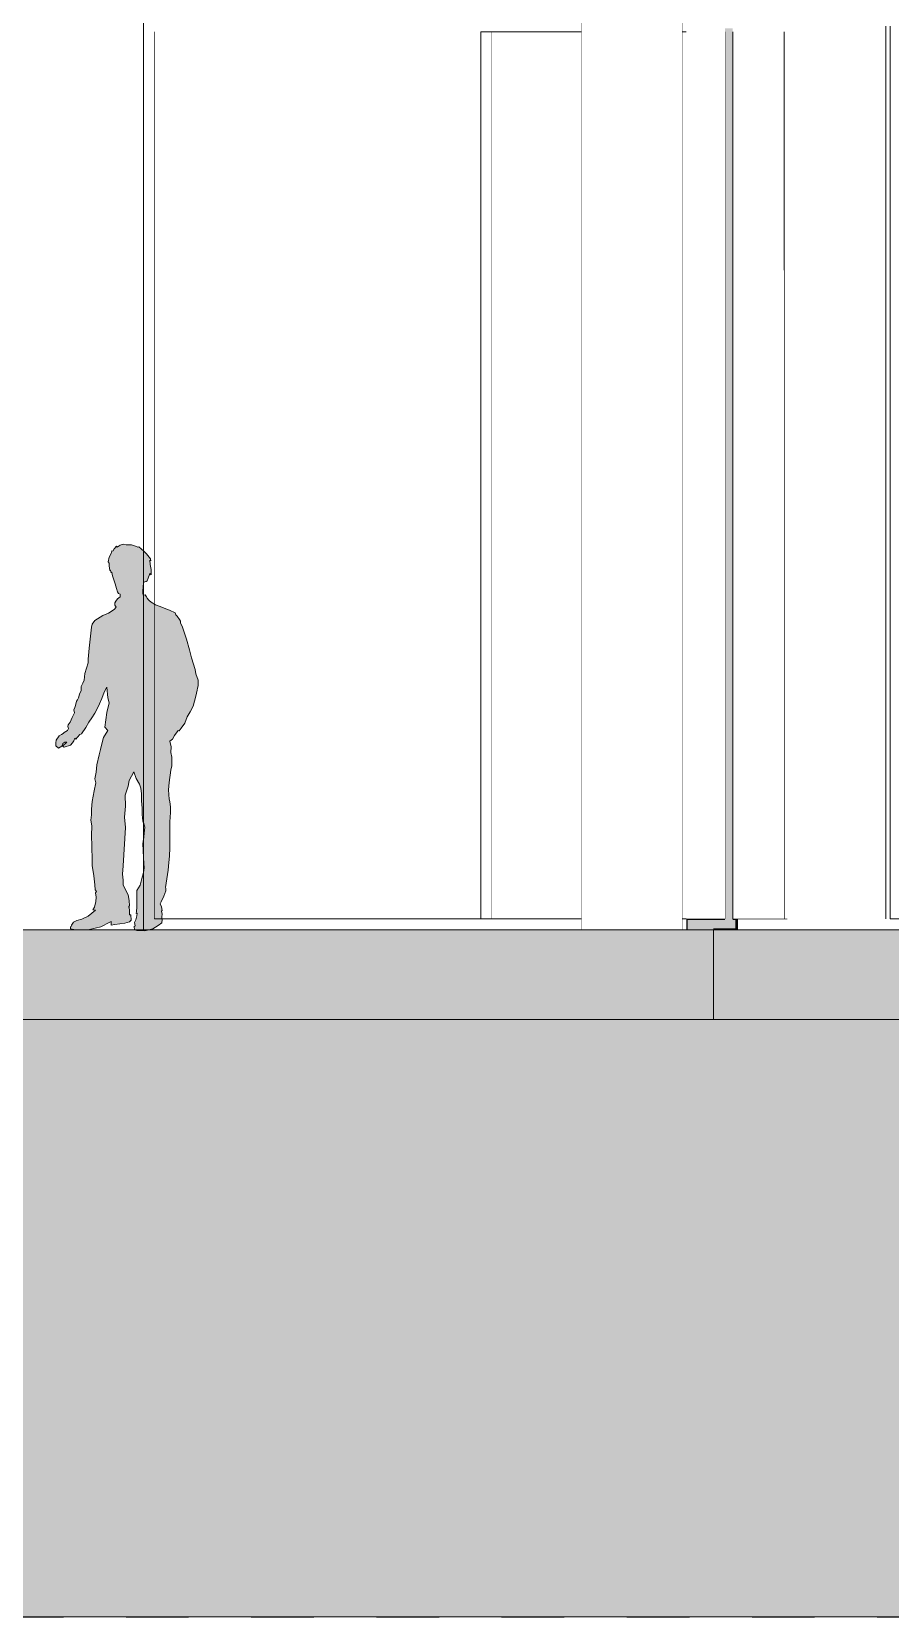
# Model space of a CAD drawing. Header units: millimetres. Extents: x -46169 to 125331, y -86251 to 18123.
# Drawn here: x 111909 to 115779, y -86020 to -78870 of the extents above; entities that cross this region are included whole.
import ezdxf

# ---------------------------------------------------------------- set-up
doc = ezdxf.new("R2010")
doc.units = ezdxf.units.MM
doc.header["$MEASUREMENT"] = 0
doc.linetypes.add('Dashed', pattern=[2822.222233, 1411.111116, -1411.111116])
doc.linetypes.add('Wipeout_Contour', pattern=[1000, 0, -1000])
for name, color, linetype, lineweight, true_color in [('0_Pen_No__105', 7, 'Continuous', 15, 0xa6a6a6), ('New_A-20-M_Floor_Slab_Pen_No__107', 7, 'Continuous', 15, 0xa6a6a6), ('New_A-20-M_Floor_Slab_Pen_No__109', 7, 'Continuous', 15, 0xa6a6a6), ('New_A-20-M_Floor_Slab_Pen_No__147', 7, 'Continuous', 0, 0x606060), ('New_A-20-M_Floor_Slab_Pen_No__162', 7, 'Continuous', 0, 0xe47200), ('New_A-25-M_Curtain_Wall_Pen_No__144', 7, 'Continuous', 0, 0xc8c8c8), ('New_A-25-M_Curtain_Wall_Pen_No__165', 7, 'Continuous', 0, 0x006060), ('New_A-25-M_Curtain_Wall_Pen_No__27', 7, 'Continuous', 50, 0x2a2a2a)]:
    doc.layers.add(name, color=color, linetype=linetype, lineweight=lineweight, true_color=true_color)
for name, color, linetype in [('A-35-M_FFE_Fixed', 7, 'Continuous'), ('New_A-15-M_Column', 7, 'Continuous'), ('New_A-20-M_Floor_Slab', 7, 'Continuous'), ('New_A-25-M_Curtain_Wall', 7, 'Continuous'), ('New_A-25-M_Wall_Int', 7, 'Continuous')]:
    doc.layers.add(name, color=color, linetype=linetype)
for name, color, linetype, lineweight in [('A-35-M_FFE_Fixed_Pen_No__1', 7, 'Continuous', 13), ('A-95-P_Drawing_Pen_No__1', 7, 'Continuous', 13), ('A-95-P_Drawing_Pen_No__101', 252, 'Continuous', 15), ('New_A-15-M_Column_Pen_No__88', 8, 'Continuous', 20), ('New_A-20-M_Floor_Slab_Pen_No__1', 7, 'Continuous', 13), ('New_A-20-M_Floor_Slab_Pen_No__89', 8, 'Continuous', 20), ('New_A-25-M_Curtain_Wall_Pen_No__1', 7, 'Continuous', 13), ('New_A-25-M_Curtain_Wall_Pen_No__4', 7, 'Continuous', 20), ('New_A-25-M_Curtain_Wall_Pen_No__87', 8, 'Continuous', 20), ('New_A-25-M_Wall_Int_Pen_No__87', 8, 'Continuous', 20)]:
    doc.layers.add(name, color=color, linetype=linetype, lineweight=lineweight)

# ---------------------------------------------------------------- blocks, each defined once
blk = doc.blocks.new('Section Elem_35_1', base_point=(98841.5, -82919.8))
at = {"layer": 'New_A-25-M_Wall_Int_Pen_No__87', "linetype": 'Continuous'}
blk.add_line((112412.3, -75894.8), (112412.3, -82919.8), dxfattribs=at)
blk = doc.blocks.new('Section Elem_43_1', base_point=(98841.5, -82919.8))
at = {"color": 254, "linetype": 'Wipeout_Contour', "lineweight": 0, "ltscale": 555306.844037}
blk.add_wipeout([(112462.8, -82869.8), (112462.8, -79944.8), (112412.8, -79944.8), (112412.8, -82919.8)], dxfattribs=at).dxf.layer = 'New_A-25-M_Curtain_Wall'
at = {"layer": 'New_A-25-M_Curtain_Wall_Pen_No__87', "linetype": 'Continuous'}
for p, q in [((112412.8, -82919.8), (112412.8, -79944.8)), ((112462.8, -82869.8), (112462.8, -79944.8))]:
    blk.add_line(p, q, dxfattribs=at)
blk = doc.blocks.new('Section Elem_44_1', base_point=(98841.5, -82919.8))
at = {"color": 254, "linetype": 'Wipeout_Contour', "lineweight": 0, "ltscale": 550577.596056}
blk.add_wipeout([(112462.8, -79944.8), (112462.8, -78844.8), (112412.8, -78844.8), (112412.8, -79944.8)], dxfattribs=at).dxf.layer = 'New_A-25-M_Curtain_Wall'
at = {"layer": 'New_A-25-M_Curtain_Wall_Pen_No__87', "linetype": 'Continuous'}
for p, q in [((112412.8, -79944.8), (112412.8, -78844.8)), ((112462.8, -79944.8), (112462.8, -78869.8))]:
    blk.add_line(p, q, dxfattribs=at)
blk = doc.blocks.new('Section Elem_49_1', base_point=(98841.5, -82919.8))
at = {"color": 254, "linetype": 'Wipeout_Contour', "lineweight": 0, "ltscale": 695692.538084}
blk.add_wipeout([(112462.8, -78869.8), (112462.8, -82869.8), (113932.8, -82869.8), (113932.8, -79944.8), (113932.8, -78869.8)], dxfattribs=at).dxf.layer = 'New_A-25-M_Curtain_Wall'
blk = doc.blocks.new('Section Elem_51_1', base_point=(98841.5, -82919.8))
at = {"color": 254, "linetype": 'Wipeout_Contour', "lineweight": 0, "ltscale": 561219.751171}
blk.add_wipeout([(113957.8, -82869.8), (112462.8, -82869.8), (112412.8, -82919.8), (113957.8, -82919.8)], dxfattribs=at).dxf.layer = 'New_A-25-M_Curtain_Wall'
at = {"layer": 'New_A-25-M_Curtain_Wall_Pen_No__87', "linetype": 'Continuous'}
blk.add_line((113932.8, -82869.8), (112462.8, -82869.8), dxfattribs=at)
blk = doc.blocks.new('Section Elem_57_1', base_point=(98841.5, -82919.8))
at = {"color": 254, "linetype": 'Wipeout_Contour', "lineweight": 0, "ltscale": 569103.014409}
blk.add_wipeout([(115324.6, -82919.8), (115939.9, -82919.8), (115939.9, -82869.8), (115324.6, -82869.8)], dxfattribs=at).dxf.layer = 'New_A-25-M_Curtain_Wall'
at = {"layer": 'New_A-25-M_Curtain_Wall_Pen_No__4', "linetype": 'Continuous'}
for p, q in [((115939.9, -82919.8), (115324.6, -82919.8)), ((115929.9, -82869.8), (115779.4, -82869.8))]:
    blk.add_line(p, q, dxfattribs=at)
blk = doc.blocks.new('Section Elem_59_1', base_point=(98841.5, -82919.8))
at = {"layer": 'New_A-25-M_Curtain_Wall_Pen_No__27', "linetype": 'Continuous'}
for p, q in [((114859.7, -82869.8), (114859.7, -82919.8)), ((115034.2, -82869.8), (114859.7, -82869.8))]:
    blk.add_line(p, q, dxfattribs=at)
at = {"color": 254, "linetype": 'Wipeout_Contour', "lineweight": 0, "ltscale": 567714.622576}
blk.add_wipeout([(115085.4, -82869.8), (115085.4, -82919.8), (115324.6, -82919.8), (115324.6, -82869.8)], dxfattribs=at).dxf.layer = 'New_A-25-M_Curtain_Wall'
at = {"layer": 'New_A-25-M_Curtain_Wall_Pen_No__144', "linetype": 'Continuous'}
blk.add_hatch(color=256, dxfattribs=at).paths.add_polyline_path([(115034.2, -82884.8), (115034.2, -82869.8), (114859.7, -82869.8), (114859.7, -82919.8), (115085.4, -82919.8), (115085.4, -82869.8), (115069.1, -82869.8), (115069.1, -82884.8)])
at = {"layer": 'New_A-25-M_Curtain_Wall_Pen_No__27', "linetype": 'Continuous'}
for p, q in [((115085.4, -82919.8), (114981.9, -82919.8)), ((115085.4, -82869.8), (115069.1, -82869.8)), ((115085.4, -82869.8), (115085.4, -82919.8))]:
    blk.add_line(p, q, dxfattribs=at)
at = {"layer": 'New_A-25-M_Curtain_Wall_Pen_No__4', "linetype": 'Continuous'}
for p, q in [((115314.7, -82869.8), (115085.4, -82869.8)), ((115324.6, -82919.8), (115085.4, -82919.8))]:
    blk.add_line(p, q, dxfattribs=at)
blk = doc.blocks.new('Section Elem_71_1', base_point=(98841.5, -82919.8))
at = {"color": 254, "linetype": 'Wipeout_Contour', "lineweight": 0, "ltscale": 565343.165111}
blk.add_wipeout([(115759.4, -79944.8), (115300.9, -79944.8), (115300.9, -82869.8), (115759.4, -82869.8)], dxfattribs=at).dxf.layer = 'New_A-25-M_Curtain_Wall'
at = {"layer": 'New_A-25-M_Curtain_Wall_Pen_No__4', "linetype": 'Continuous'}
blk.add_line((115300.9, -79944.8), (115300.9, -82869.8), dxfattribs=at)
at = {"color": 254, "linetype": 'Wipeout_Contour', "lineweight": 0, "ltscale": 566125.428731}
blk.add_wipeout([(115759.4, -79944.8), (115759.4, -82869.8), (115779.4, -82869.8), (115779.4, -79944.8)], dxfattribs=at).dxf.layer = 'New_A-25-M_Curtain_Wall'
at = {"layer": 'New_A-25-M_Curtain_Wall_Pen_No__4', "linetype": 'Continuous'}
for p, q in [((115759.4, -82869.8), (115759.4, -79944.8)), ((115779.4, -82869.8), (115779.4, -79944.8))]:
    blk.add_line(p, q, dxfattribs=at)
blk = doc.blocks.new('Section Elem_87_1', base_point=(98841.5, -82919.8))
at = {"color": 254, "linetype": 'Wipeout_Contour', "lineweight": 0, "ltscale": 562994.600812}
blk.add_wipeout([(115069.1, -78869.8), (115069.1, -82869.8), (115300.9, -82869.8), (115300.9, -78869.8)], dxfattribs=at).dxf.layer = 'New_A-25-M_Curtain_Wall'
at = {"layer": 'New_A-25-M_Curtain_Wall_Pen_No__165', "linetype": 'Continuous'}
blk.add_hatch(color=256, dxfattribs=at).paths.add_polyline_path([(115034.2, -82884.8), (115069.1, -82884.8), (115069.1, -78854.8), (115034.2, -78854.8)])
at = {"layer": 'New_A-25-M_Curtain_Wall_Pen_No__1', "linetype": 'Continuous'}
for p, q in [((115034.2, -78869.8), (115034.2, -82869.8)), ((115069.1, -78869.8), (115069.1, -82869.8))]:
    blk.add_line(p, q, dxfattribs=at)
blk = doc.blocks.new('Section Elem_112_1', base_point=(98841.5, -82919.8))
at = {"color": 254, "linetype": 'Wipeout_Contour', "lineweight": 0, "ltscale": 840140.86529}
blk.add_wipeout([(115300.9, -78869.8), (115300.9, -79944.8), (115759.4, -79944.8), (115759.4, -78844.8), (115314.6, -78844.8), (115314.6, -78869.8)], dxfattribs=at).dxf.layer = 'New_A-25-M_Curtain_Wall'
at = {"layer": 'New_A-25-M_Curtain_Wall_Pen_No__4', "linetype": 'Continuous'}
blk.add_line((115300.9, -78869.8), (115300.9, -79944.8), dxfattribs=at)
at = {"color": 254, "linetype": 'Wipeout_Contour', "lineweight": 0, "ltscale": 561516.304704}
blk.add_wipeout([(115779.4, -78844.8), (115759.4, -78844.8), (115759.4, -79944.8), (115779.4, -79944.8)], dxfattribs=at).dxf.layer = 'New_A-25-M_Curtain_Wall'
at = {"layer": 'New_A-25-M_Curtain_Wall_Pen_No__4', "linetype": 'Continuous'}
for p, q in [((115759.4, -79944.8), (115759.4, -78844.8)), ((115779.4, -79944.8), (115779.4, -78844.8))]:
    blk.add_line(p, q, dxfattribs=at)
blk = doc.blocks.new('Section Elem_113_1', base_point=(98841.5, -82919.8))
at = {"color": 254, "linetype": 'Wipeout_Contour', "lineweight": 0, "ltscale": 558605.519695}
blk.add_wipeout([(114842.3, -75894.8), (114841.3, -75894.8), (114841.3, -82919.8), (114842.3, -82919.8)], dxfattribs=at).dxf.layer = 'New_A-15-M_Column'
at = {"color": 254, "linetype": 'Wipeout_Contour', "lineweight": 0, "ltscale": 558590.87646}
blk.add_wipeout([(114841.3, -75894.8), (114833.4, -75894.8), (114833.4, -82919.8), (114841.3, -82919.8)], dxfattribs=at).dxf.layer = 'New_A-15-M_Column'
at = {"color": 254, "linetype": 'Wipeout_Contour', "lineweight": 0, "ltscale": 558553.93095}
blk.add_wipeout([(114818.9, -82919.8), (114833.4, -82919.8), (114833.4, -75894.8), (114818.9, -75894.8)], dxfattribs=at).dxf.layer = 'New_A-15-M_Column'
at = {"color": 254, "linetype": 'Wipeout_Contour', "lineweight": 0, "ltscale": 558495.8081}
blk.add_wipeout([(114818.9, -75894.8), (114798.1, -75894.8), (114798.1, -82919.8), (114818.9, -82919.8)], dxfattribs=at).dxf.layer = 'New_A-15-M_Column'
at = {"layer": 'New_A-15-M_Column_Pen_No__88', "linetype": 'Continuous'}
blk.add_line((114842.3, -75894.8), (114842.3, -82919.8), dxfattribs=at)
at = {"color": 254, "linetype": 'Wipeout_Contour', "lineweight": 0, "ltscale": 558418.27626}
blk.add_wipeout([(114771.7, -75894.8), (114771.7, -82919.8), (114798.1, -82919.8), (114798.1, -75894.8)], dxfattribs=at).dxf.layer = 'New_A-15-M_Column'
at = {"color": 254, "linetype": 'Wipeout_Contour', "lineweight": 0, "ltscale": 558323.694991}
blk.add_wipeout([(114740.6, -82919.8), (114771.7, -82919.8), (114771.7, -75894.8), (114740.6, -75894.8)], dxfattribs=at).dxf.layer = 'New_A-15-M_Column'
at = {"color": 254, "linetype": 'Wipeout_Contour', "lineweight": 0, "ltscale": 558214.941973}
blk.add_wipeout([(114705.6, -82919.8), (114740.6, -82919.8), (114740.6, -75894.8), (114705.6, -75894.8)], dxfattribs=at).dxf.layer = 'New_A-15-M_Column'
at = {"color": 254, "linetype": 'Wipeout_Contour', "lineweight": 0, "ltscale": 558095.325115}
blk.add_wipeout([(114667.8, -82919.8), (114705.6, -82919.8), (114705.6, -75894.8), (114667.8, -75894.8)], dxfattribs=at).dxf.layer = 'New_A-15-M_Column'
at = {"color": 254, "linetype": 'Wipeout_Contour', "lineweight": 0, "ltscale": 557968.481377}
blk.add_wipeout([(114628.5, -82919.8), (114667.8, -82919.8), (114667.8, -75894.8), (114628.5, -75894.8)], dxfattribs=at).dxf.layer = 'New_A-15-M_Column'
at = {"color": 254, "linetype": 'Wipeout_Contour', "lineweight": 0, "ltscale": 557838.266732}
blk.add_wipeout([(114588.6, -75894.8), (114588.6, -82919.8), (114628.5, -82919.8), (114628.5, -75894.8)], dxfattribs=at).dxf.layer = 'New_A-15-M_Column'
at = {"color": 254, "linetype": 'Wipeout_Contour', "lineweight": 0, "ltscale": 557708.638074}
blk.add_wipeout([(114588.6, -75894.8), (114549.6, -75894.8), (114549.6, -82919.8), (114588.6, -82919.8)], dxfattribs=at).dxf.layer = 'New_A-15-M_Column'
at = {"color": 254, "linetype": 'Wipeout_Contour', "lineweight": 0, "ltscale": 557583.533432}
blk.add_wipeout([(114549.6, -75894.8), (114512.5, -75894.8), (114512.5, -82919.8), (114549.6, -82919.8)], dxfattribs=at).dxf.layer = 'New_A-15-M_Column'
at = {"color": 254, "linetype": 'Wipeout_Contour', "lineweight": 0, "ltscale": 557466.75205}
blk.add_wipeout([(114478.5, -82919.8), (114512.5, -82919.8), (114512.5, -75894.8), (114478.5, -75894.8)], dxfattribs=at).dxf.layer = 'New_A-15-M_Column'
at = {"color": 254, "linetype": 'Wipeout_Contour', "lineweight": 0, "ltscale": 557361.838896}
blk.add_wipeout([(114478.5, -75894.8), (114448.7, -75894.8), (114448.7, -82919.8), (114478.5, -82919.8)], dxfattribs=at).dxf.layer = 'New_A-15-M_Column'
at = {"color": 254, "linetype": 'Wipeout_Contour', "lineweight": 0, "ltscale": 557271.978069}
blk.add_wipeout([(114423.9, -82919.8), (114448.7, -82919.8), (114448.7, -75894.8), (114423.9, -75894.8)], dxfattribs=at).dxf.layer = 'New_A-15-M_Column'
at = {"color": 254, "linetype": 'Wipeout_Contour', "lineweight": 0, "ltscale": 557199.896952}
blk.add_wipeout([(114404.8, -75894.8), (114404.8, -82919.8), (114423.9, -82919.8), (114423.9, -75894.8)], dxfattribs=at).dxf.layer = 'New_A-15-M_Column'
at = {"color": 254, "linetype": 'Wipeout_Contour', "lineweight": 0, "ltscale": 557147.781759}
blk.add_wipeout([(114392.1, -82919.8), (114404.8, -82919.8), (114404.8, -75894.8), (114392.1, -75894.8)], dxfattribs=at).dxf.layer = 'New_A-15-M_Column'
at = {"color": 254, "linetype": 'Wipeout_Contour', "lineweight": 0, "ltscale": 557117.213227}
blk.add_wipeout([(114386.2, -75894.8), (114386.2, -82919.8), (114392.1, -82919.8), (114392.1, -75894.8)], dxfattribs=at).dxf.layer = 'New_A-15-M_Column'
at = {"layer": 'New_A-15-M_Column_Pen_No__88', "linetype": 'Continuous'}
blk.add_line((114386.2, -75894.8), (114386.2, -82919.8), dxfattribs=at)
blk = doc.blocks.new('Section Elem_144_1', base_point=(98841.5, -82919.8))
at = {"layer": 'New_A-20-M_Floor_Slab_Pen_No__107', "linetype": 'Continuous'}
blk.add_hatch(color=256, dxfattribs=at).paths.add_polyline_path([(112189.6, -83099.3), (112189.6, -82999.3), (108366.5, -82999.3), (108366.5, -83099.3)])
at = {"layer": 'New_A-20-M_Floor_Slab_Pen_No__109', "linetype": 'Continuous'}
blk.add_hatch(color=256, dxfattribs=at).paths.add_polyline_path([(112189.6, -82998.8), (112189.6, -82919.8), (108366.5, -82919.8), (108366.5, -82998.8)])
at = {"layer": 'New_A-20-M_Floor_Slab_Pen_No__147', "linetype": 'Continuous'}
blk.add_hatch(color=256, dxfattribs=at).paths.add_polyline_path([(108366.5, -83324.3), (112189.6, -83324.3), (112189.6, -83099.3), (108366.5, -83099.3)])
at = {"layer": 'New_A-20-M_Floor_Slab_Pen_No__162', "linetype": 'Continuous'}
blk.add_hatch(color=256, dxfattribs=at).paths.add_polyline_path([(112189.6, -82999.3), (112189.6, -82998.8), (108366.5, -82998.8), (108366.5, -82999.3)])
at = {"layer": 'New_A-20-M_Floor_Slab_Pen_No__1', "linetype": 'Continuous', "flags": 128}
blk.add_lwpolyline([(114859.7, -82919.8), (112189.6, -82919.8), (108366.5, -82919.8), (107589.5, -82919.8)], dxfattribs=at)
at = {"color": 254, "linetype": 'Wipeout_Contour', "lineweight": 0, "ltscale": 571965.170032}
blk.add_wipeout([(114981.9, -82919.8), (114981.9, -83324.3), (117711.7, -83324.3), (117711.7, -82919.8)], dxfattribs=at).dxf.layer = 'New_A-20-M_Floor_Slab'
at = {"layer": 'New_A-20-M_Floor_Slab_Pen_No__107', "linetype": 'Continuous'}
blk.add_hatch(color=256, dxfattribs=at).paths.add_polyline_path([(112189.6, -82999.3), (112189.6, -83099.3), (114981.9, -83099.3), (114981.9, -82999.3)])
at = {"layer": 'New_A-20-M_Floor_Slab_Pen_No__109', "linetype": 'Continuous'}
blk.add_hatch(color=256, dxfattribs=at).paths.add_polyline_path([(114981.9, -82919.8), (112189.6, -82919.8), (112189.6, -82998.8), (114981.9, -82998.8)])
at = {"layer": 'New_A-20-M_Floor_Slab_Pen_No__147', "linetype": 'Continuous'}
blk.add_hatch(color=256, dxfattribs=at).paths.add_polyline_path([(112189.6, -83099.3), (112189.6, -83324.3), (114981.9, -83324.3), (114981.9, -83099.3)])
at = {"layer": 'New_A-20-M_Floor_Slab_Pen_No__162', "linetype": 'Continuous'}
blk.add_hatch(color=256, dxfattribs=at).paths.add_polyline_path([(112189.6, -82998.8), (112189.6, -82999.3), (114981.9, -82999.3), (114981.9, -82998.8)])
at = {"layer": 'New_A-20-M_Floor_Slab_Pen_No__1', "linetype": 'Continuous', "flags": 128}
for points in [[(114981.9, -82919.8), (114981.9, -82998.8), (114981.9, -82999.3), (114981.9, -83099.3), (114981.9, -83324.3)], [(114981.9, -83324.3), (112189.6, -83324.3), (108366.5, -83324.3), (104996.2, -83324.3)]]:
    blk.add_lwpolyline(points, dxfattribs=at)
at = {"layer": 'New_A-20-M_Floor_Slab_Pen_No__89', "linetype": 'Continuous'}
blk.add_line((117711.7, -83324.3), (114981.9, -83324.3), dxfattribs=at)
blk = doc.blocks.new('Section Elem_150_1', base_point=(98841.5, -82919.8))
at = {"color": 254, "linetype": 'Wipeout_Contour', "lineweight": 0, "ltscale": 560213.254811}
blk.add_wipeout([(113982.8, -82869.8), (113982.8, -79944.8), (113932.8, -79944.8), (113932.8, -82869.8)], dxfattribs=at).dxf.layer = 'New_A-25-M_Curtain_Wall'
at = {"layer": 'New_A-25-M_Curtain_Wall_Pen_No__87', "linetype": 'Continuous'}
for p, q in [((113932.8, -82869.8), (113932.8, -79944.8)), ((113982.8, -82869.8), (113982.8, -79944.8)), ((113957.8, -82869.8), (113932.8, -82869.8))]:
    blk.add_line(p, q, dxfattribs=at)
blk = doc.blocks.new('Section Elem_151_1', base_point=(98841.5, -82919.8))
at = {"color": 254, "linetype": 'Wipeout_Contour', "lineweight": 0, "ltscale": 555583.720542}
blk.add_wipeout([(113982.8, -79944.8), (113982.8, -78869.8), (113932.8, -78869.8), (113932.8, -79944.8)], dxfattribs=at).dxf.layer = 'New_A-25-M_Curtain_Wall'
at = {"layer": 'New_A-25-M_Curtain_Wall_Pen_No__87', "linetype": 'Continuous'}
for p, q in [((113957.8, -78869.8), (113932.8, -78869.8)), ((113932.8, -79944.8), (113932.8, -78869.8)), ((113982.8, -79944.8), (113982.8, -78869.8))]:
    blk.add_line(p, q, dxfattribs=at)
blk = doc.blocks.new('Section Elem_153_1', base_point=(98841.5, -82919.8))
at = {"color": 254, "linetype": 'Wipeout_Contour', "lineweight": 0, "ltscale": 559724.12048}
blk.add_wipeout([(113982.8, -78869.8), (113982.8, -82869.8), (114386.2, -82869.8), (114386.2, -78869.8)], dxfattribs=at).dxf.layer = 'New_A-25-M_Curtain_Wall'
at = {"color": 254, "linetype": 'Wipeout_Contour', "lineweight": 0, "ltscale": 562187.148412}
blk.add_wipeout([(114842.3, -82869.8), (115034.2, -82869.8), (115034.2, -78869.8), (114842.3, -78869.8)], dxfattribs=at).dxf.layer = 'New_A-25-M_Curtain_Wall'
blk = doc.blocks.new('Section Elem_155_1', base_point=(98841.5, -82919.8))
at = {"color": 254, "linetype": 'Wipeout_Contour', "lineweight": 0, "ltscale": 564365.833552}
blk.add_wipeout([(114386.2, -82869.8), (113957.8, -82869.8), (113957.8, -82919.8), (114386.2, -82919.8)], dxfattribs=at).dxf.layer = 'New_A-25-M_Curtain_Wall'
at = {"color": 254, "linetype": 'Wipeout_Contour', "lineweight": 0, "ltscale": 566565.760514}
blk.add_wipeout([(114842.3, -82869.8), (114842.3, -82919.8), (114859.7, -82919.8), (114859.7, -82869.8)], dxfattribs=at).dxf.layer = 'New_A-25-M_Curtain_Wall'
at = {"layer": 'New_A-25-M_Curtain_Wall_Pen_No__87', "linetype": 'Continuous'}
for p, q in [((114386.2, -82869.8), (113957.8, -82869.8)), ((114859.7, -82869.8), (114842.3, -82869.8))]:
    blk.add_line(p, q, dxfattribs=at)
blk = doc.blocks.new('Section Elem_157_1', base_point=(98841.5, -82919.8))
at = {"color": 254, "linetype": 'Wipeout_Contour', "lineweight": 0, "ltscale": 555002.753783}
blk.add_wipeout([(113957.8, -78819.8), (113957.8, -78869.8), (114386.2, -78869.8), (114386.2, -78819.8)], dxfattribs=at).dxf.layer = 'New_A-25-M_Curtain_Wall'
at = {"color": 254, "linetype": 'Wipeout_Contour', "lineweight": 0, "ltscale": 557239.661122}
blk.add_wipeout([(114842.3, -78869.8), (114859.7, -78869.8), (114859.7, -78819.8), (114842.3, -78819.8)], dxfattribs=at).dxf.layer = 'New_A-25-M_Curtain_Wall'
at = {"layer": 'New_A-25-M_Curtain_Wall_Pen_No__87', "linetype": 'Continuous'}
for p, q in [((114386.2, -78819.8), (113957.8, -78819.8)), ((114859.7, -78819.8), (114842.3, -78819.8)), ((114386.2, -78869.8), (113957.8, -78869.8)), ((114859.7, -78869.8), (114842.3, -78869.8))]:
    blk.add_line(p, q, dxfattribs=at)
blk = doc.blocks.new('Standing Man 2 Contour 17[3]_1', base_point=(112127.3, -82919.8))
at = {"layer": 'A-35-M_FFE_Fixed', "linetype": 'Continuous', "lineweight": 0, "true_color": 0xffffff}
blk.add_hatch(color=7, dxfattribs=at).paths.add_polyline_path([(112018.7, -82065.2), (112017.3, -82077.2), (112017.8, -82090), (112028.8, -82099.8), (112044.2, -82091), (112048.4, -82079.7), (112058.7, -82074.2), (112067.5, -82073.9), (112048, -82091.2), (112055.2, -82096.7), (112083.2, -82086.4), (112092.1, -82076.1), (112098.1, -82067.1), (112103.6, -82055.8), (112107.9, -82059.9), (112114.7, -82051.3), (112126.2, -82039.6), (112133.6, -82035.6), (112152.5, -82006.6), (112165.5, -81983.2), (112179.2, -81964), (112192.6, -81943.4), (112203.8, -81923.2), (112213.6, -81900.8), (112224.6, -81876.3), (112234.9, -81847.6), (112247.6, -81824.8), (112252.3, -81873.9), (112257.3, -81895.8), (112246.8, -81940.1), (112238.7, -82005.4), (112252.5, -82020.7), (112232.6, -82052.2), (112227.2, -82069.6), (112218.6, -82106.1), (112212.4, -82130.8), (112202.2, -82175.6), (112199.2, -82208.8), (112193.3, -82238.2), (112197.6, -82257), (112190.2, -82292.3), (112180.6, -82341.3), (112178.2, -82374.9), (112177.9, -82400.6), (112175.9, -82425.1), (112180.3, -82450.6), (112177.7, -82495.1), (112180.2, -82542.7), (112181, -82606.2), (112181.1, -82629), (112189.3, -82676.2), (112193.3, -82717.3), (112194.7, -82739), (112200.7, -82747.1), (112196.5, -82753.4), (112198.5, -82773), (112198.1, -82791.6), (112191, -82816.9), (112184.8, -82829.3), (112196.3, -82831.2), (112162.8, -82857.8), (112135.2, -82872), (112112.6, -82878.1), (112096.7, -82884.5), (112088.4, -82898.9), (112087, -82904.6), (112084.2, -82905.8), (112084, -82914.8), (112105.6, -82919.6), (112127.3, -82919.8), (112169.9, -82917.5), (112220.3, -82905.9), (112261.5, -82885.2), (112266.9, -82881.9), (112266.9, -82899.3), (112283.2, -82896.2), (112328.3, -82889.7), (112349.5, -82883.8), (112357, -82876.9), (112355.7, -82852.4), (112349.5, -82852.4), (112349.5, -82833.9), (112348.4, -82817.9), (112344.6, -82817.6), (112348.8, -82811.2), (112348.5, -82787.5), (112343.6, -82761.7), (112320.8, -82718.3), (112320.5, -82695.1), (112318.4, -82668.8), (112320.3, -82631.9), (112332.1, -82458.8), (112327.2, -82411.2), (112331.1, -82361.4), (112330.2, -82313.1), (112343.5, -82271.7), (112348.7, -82246.3), (112368.8, -82206.6), (112379.8, -82236.9), (112395.2, -82262.6), (112400.4, -82281.2), (112403.9, -82306.8), (112403.9, -82337.7), (112407.2, -82371.7), (112406.2, -82399.4), (112410.3, -82429.2), (112418.5, -82457.4), (112414.5, -82499.3), (112409.4, -82531.4), (112411.3, -82562.3), (112413.2, -82592.9), (112414, -82620.3), (112415.7, -82640), (112412.8, -82661.8), (112405.5, -82688.1), (112397.7, -82718.2), (112382.1, -82743), (112382.4, -82785.1), (112383.2, -82818.2), (112380.8, -82836.6), (112380.3, -82846.2), (112384.8, -82844.5), (112382.9, -82856.7), (112378.1, -82875), (112372.7, -82886.2), (112374.6, -82901.1), (112370.1, -82905), (112371.4, -82919.3), (112382.6, -82923.5), (112418, -82923.8), (112454.9, -82915.7), (112478.5, -82900.4), (112494.8, -82888.9), (112496.4, -82874.9), (112494.8, -82861.4), (112497.3, -82849.6), (112493.1, -82835), (112497.5, -82832.5), (112494, -82815.9), (112488.2, -82803), (112492, -82793.4), (112504.6, -82767.3), (112513.8, -82744), (112513.9, -82732.1), (112511.5, -82728.7), (112523.2, -82650.4), (112527.5, -82616.2), (112530.3, -82588.2), (112530.7, -82550.6), (112530.7, -82507.4), (112531.6, -82433.3), (112533.7, -82390.7), (112534.7, -82366.3), (112530.9, -82341.7), (112527.6, -82329.9), (112525.6, -82288.5), (112527.6, -82255.4), (112536.2, -82200.5), (112540.3, -82180.4), (112540, -82141.1), (112536.4, -82120.8), (112537.1, -82095), (112531.7, -82068.8), (112543.1, -82059.4), (112552.9, -82042.7), (112569.6, -82021.6), (112573.1, -82023), (112582.2, -82010.7), (112598.7, -81988.3), (112610.2, -81958.5), (112623.5, -81936.5), (112635.8, -81911.4), (112649.3, -81866.5), (112655.2, -81839.5), (112655.7, -81830.4), (112658.7, -81819.5), (112658.6, -81793.9), (112648.1, -81765.6), (112645.6, -81746.5), (112629.4, -81693.4), (112619.5, -81657), (112606.4, -81608.6), (112589.1, -81554.8), (112579.9, -81535.3), (112578.7, -81527.9), (112575.2, -81520.3), (112563.8, -81505), (112558.6, -81498.7), (112554.8, -81489.8), (112529.2, -81477.5), (112506.1, -81469.7), (112487.3, -81461.7), (112467.2, -81454.3), (112446.9, -81442.7), (112437.9, -81434.1), (112434.7, -81431.7), (112428.7, -81423.6), (112425.5, -81418), (112420.3, -81409.3), (112411.1, -81410.7), (112409.8, -81402.3), (112409.7, -81386.7), (112411.3, -81378.3), (112411.7, -81372.2), (112413.1, -81357.1), (112414, -81351.9), (112418.6, -81350.2), (112424.1, -81349.7), (112429, -81346), (112433.8, -81334.5), (112439, -81317.7), (112442.2, -81313.5), (112447.8, -81318.7), (112447, -81295.1), (112442.7, -81271.9), (112441, -81252.5), (112446.1, -81255.3), (112444.3, -81247.1), (112426.1, -81224.2), (112414.8, -81212.2), (112402.1, -81201.3), (112391.4, -81193), (112387.2, -81193.6), (112377, -81189.1), (112359.1, -81183.8), (112342.8, -81183), (112334.3, -81183.3), (112321.1, -81181.1), (112306.9, -81184.7), (112293.3, -81194.8), (112290.8, -81189.7), (112280.6, -81202), (112274.5, -81211.5), (112270.1, -81210.7), (112266.2, -81222.7), (112258.2, -81238.7), (112254, -81260.7), (112258.1, -81265.8), (112258.1, -81278.1), (112261, -81300), (112263.6, -81298.6), (112265.2, -81306), (112266.3, -81310.1), (112270.6, -81306.6), (112270.8, -81317.5), (112274.4, -81328.2), (112280.3, -81345.4), (112285.4, -81359.8), (112290.9, -81380.3), (112295.3, -81396.3), (112300.6, -81403), (112307.7, -81405.7), (112308.1, -81418), (112295.3, -81427.1), (112288.3, -81437.2), (112283.7, -81444.6), (112283.9, -81455), (112289.2, -81464.6), (112280.8, -81475.4), (112255.3, -81491.7), (112229.4, -81502.8), (112217.2, -81509.9), (112193.5, -81525.4), (112181.6, -81541), (112178.1, -81555.3), (112174.4, -81596.2), (112168.3, -81648.9), (112162.8, -81699.6), (112162.9, -81715.8), (112155.7, -81740.1), (112148.4, -81763.6), (112144.4, -81793.2), (112139.8, -81806.7), (112131.9, -81823.1), (112131.2, -81840.3), (112124.6, -81856.5), (112119.7, -81873.9), (112115.4, -81883.1), (112110.6, -81889), (112106.1, -81908.7), (112103.6, -81917.6), (112098.6, -81927.9), (112101.6, -81941.7), (112091.6, -81962.7), (112082.3, -81982.7), (112073.2, -81995), (112072.1, -82003.2), (112074.5, -82012.4), (112070, -82020.6), (112054.8, -82029.6), (112050.3, -82034.6), (112042.5, -82039.1), (112032.9, -82044.9)])
at = {"layer": 'A-35-M_FFE_Fixed_Pen_No__1', "linetype": 'Continuous'}
for p, q in [((112266.2, -81222.7), (112258.2, -81238.7)), ((112270.1, -81210.7), (112266.2, -81222.7)), ((112274.5, -81211.5), (112270.1, -81210.7)), ((112280.6, -81202), (112274.5, -81211.5)), ((112290.8, -81189.7), (112280.6, -81202)), ((112293.3, -81194.8), (112290.8, -81189.7)), ((112306.9, -81184.7), (112293.3, -81194.8)), ((112321.1, -81181.1), (112306.9, -81184.7)), ((112334.3, -81183.3), (112321.1, -81181.1)), ((112342.8, -81183), (112334.3, -81183.3)), ((112359.1, -81183.8), (112342.8, -81183)), ((112377, -81189.1), (112359.1, -81183.8)), ((112387.2, -81193.6), (112377, -81189.1)), ((112391.4, -81193), (112387.2, -81193.6)), ((112402.1, -81201.3), (112391.4, -81193)), ((112414.8, -81212.2), (112402.1, -81201.3)), ((112426.1, -81224.2), (112414.8, -81212.2)), ((112258.2, -81238.7), (112254, -81260.7)), ((112254, -81260.7), (112258.1, -81265.8)), ((112258.1, -81265.8), (112258.1, -81278.1)), ((112258.1, -81278.1), (112261, -81300)), ((112444.3, -81247.1), (112426.1, -81224.2)), ((112442.7, -81271.9), (112441, -81252.5)), ((112441, -81252.5), (112446.1, -81255.3)), ((112447, -81295.1), (112442.7, -81271.9)), ((112446.1, -81255.3), (112444.3, -81247.1)), ((112447.8, -81318.7), (112447, -81295.1)), ((112261, -81300), (112263.6, -81298.6)), ((112263.6, -81298.6), (112265.2, -81306)), ((112265.2, -81306), (112266.3, -81310.1)), ((112266.3, -81310.1), (112270.6, -81306.6)), ((112270.6, -81306.6), (112270.8, -81317.5)), ((112270.8, -81317.5), (112274.4, -81328.2)), ((112274.4, -81328.2), (112280.3, -81345.4)), ((112280.3, -81345.4), (112285.4, -81359.8)), ((112285.4, -81359.8), (112290.9, -81380.3)), ((112411.7, -81372.2), (112413.1, -81357.1)), ((112413.1, -81357.1), (112414, -81351.9)), ((112414, -81351.9), (112418.6, -81350.2)), ((112418.6, -81350.2), (112424.1, -81349.7)), ((112424.1, -81349.7), (112429, -81346)), ((112429, -81346), (112433.8, -81334.5)), ((112433.8, -81334.5), (112439, -81317.7)), ((112439, -81317.7), (112442.2, -81313.5)), ((112442.2, -81313.5), (112447.8, -81318.7)), ((112288.3, -81437.2), (112283.7, -81444.6)), ((112295.3, -81427.1), (112288.3, -81437.2)), ((112290.9, -81380.3), (112295.3, -81396.3)), ((112295.3, -81396.3), (112300.6, -81403)), ((112308.1, -81418), (112295.3, -81427.1)), ((112300.6, -81403), (112307.7, -81405.7)), ((112307.7, -81405.7), (112308.1, -81418)), ((112409.7, -81386.7), (112411.3, -81378.3)), ((112409.8, -81402.3), (112409.7, -81386.7)), ((112411.1, -81410.7), (112409.8, -81402.3)), ((112420.3, -81409.3), (112411.1, -81410.7)), ((112411.3, -81378.3), (112411.7, -81372.2)), ((112425.5, -81418), (112420.3, -81409.3)), ((112428.7, -81423.6), (112425.5, -81418)), ((112434.7, -81431.7), (112428.7, -81423.6)), ((112437.9, -81434.1), (112434.7, -81431.7)), ((112446.9, -81442.7), (112437.9, -81434.1)), ((112217.2, -81509.9), (112193.5, -81525.4)), ((112229.4, -81502.8), (112217.2, -81509.9)), ((112255.3, -81491.7), (112229.4, -81502.8)), ((112280.8, -81475.4), (112255.3, -81491.7)), ((112289.2, -81464.6), (112280.8, -81475.4)), ((112283.7, -81444.6), (112283.9, -81455)), ((112283.9, -81455), (112289.2, -81464.6)), ((112467.2, -81454.3), (112446.9, -81442.7)), ((112487.3, -81461.7), (112467.2, -81454.3)), ((112506.1, -81469.7), (112487.3, -81461.7)), ((112529.2, -81477.5), (112506.1, -81469.7)), ((112554.8, -81489.8), (112529.2, -81477.5)), ((112558.6, -81498.7), (112554.8, -81489.8)), ((112563.8, -81505), (112558.6, -81498.7)), ((112575.2, -81520.3), (112563.8, -81505)), ((112178.1, -81555.3), (112174.4, -81596.2)), ((112181.6, -81541), (112178.1, -81555.3)), ((112193.5, -81525.4), (112181.6, -81541)), ((112578.7, -81527.9), (112575.2, -81520.3)), ((112579.9, -81535.3), (112578.7, -81527.9)), ((112589.1, -81554.8), (112579.9, -81535.3)), ((112606.4, -81608.6), (112589.1, -81554.8)), ((112168.3, -81648.9), (112162.8, -81699.6)), ((112174.4, -81596.2), (112168.3, -81648.9)), ((112619.5, -81657), (112606.4, -81608.6)), ((112162.9, -81715.8), (112155.7, -81740.1)), ((112162.8, -81699.6), (112162.9, -81715.8)), ((112629.4, -81693.4), (112619.5, -81657)), ((112645.6, -81746.5), (112629.4, -81693.4)), ((112144.4, -81793.2), (112139.8, -81806.7)), ((112148.4, -81763.6), (112144.4, -81793.2)), ((112155.7, -81740.1), (112148.4, -81763.6)), ((112648.1, -81765.6), (112645.6, -81746.5)), ((112658.6, -81793.9), (112648.1, -81765.6)), ((112658.7, -81819.5), (112658.6, -81793.9)), ((112124.6, -81856.5), (112119.7, -81873.9)), ((112131.2, -81840.3), (112124.6, -81856.5)), ((112131.9, -81823.1), (112131.2, -81840.3)), ((112139.8, -81806.7), (112131.9, -81823.1)), ((112224.6, -81876.3), (112234.9, -81847.6)), ((112234.9, -81847.6), (112247.6, -81824.8)), ((112247.6, -81824.8), (112252.3, -81873.9)), ((112635.8, -81911.4), (112649.3, -81866.5)), ((112649.3, -81866.5), (112655.2, -81839.5)), ((112655.2, -81839.5), (112655.7, -81830.4)), ((112655.7, -81830.4), (112658.7, -81819.5)), ((112103.6, -81917.6), (112098.6, -81927.9)), ((112098.6, -81927.9), (112101.6, -81941.7)), ((112106.1, -81908.7), (112103.6, -81917.6)), ((112110.6, -81889), (112106.1, -81908.7)), ((112115.4, -81883.1), (112110.6, -81889)), ((112119.7, -81873.9), (112115.4, -81883.1)), ((112192.6, -81943.4), (112203.8, -81923.2)), ((112203.8, -81923.2), (112213.6, -81900.8)), ((112213.6, -81900.8), (112224.6, -81876.3)), ((112257.3, -81895.8), (112246.8, -81940.1)), ((112252.3, -81873.9), (112257.3, -81895.8)), ((112610.2, -81958.5), (112623.5, -81936.5)), ((112623.5, -81936.5), (112635.8, -81911.4)), ((112073.2, -81995), (112072.1, -82003.2)), ((112072.1, -82003.2), (112074.5, -82012.4)), ((112082.3, -81982.7), (112073.2, -81995)), ((112091.6, -81962.7), (112082.3, -81982.7)), ((112101.6, -81941.7), (112091.6, -81962.7)), ((112133.6, -82035.6), (112152.5, -82006.6)), ((112152.5, -82006.6), (112165.5, -81983.2)), ((112165.5, -81983.2), (112179.2, -81964)), ((112179.2, -81964), (112192.6, -81943.4)), ((112246.8, -81940.1), (112238.7, -82005.4)), ((112238.7, -82005.4), (112252.5, -82020.7)), ((112582.2, -82010.7), (112598.7, -81988.3)), ((112598.7, -81988.3), (112610.2, -81958.5)), ((112018.7, -82065.2), (112017.3, -82077.2)), ((112017.3, -82077.2), (112017.8, -82090)), ((112032.9, -82044.9), (112018.7, -82065.2)), ((112042.5, -82039.1), (112032.9, -82044.9)), ((112050.3, -82034.6), (112042.5, -82039.1)), ((112044.2, -82091), (112048.4, -82079.7)), ((112067.5, -82073.9), (112048, -82091.2)), ((112048.4, -82079.7), (112058.7, -82074.2)), ((112054.8, -82029.6), (112050.3, -82034.6)), ((112070, -82020.6), (112054.8, -82029.6)), ((112058.7, -82074.2), (112067.5, -82073.9)), ((112074.5, -82012.4), (112070, -82020.6)), ((112083.2, -82086.4), (112092.1, -82076.1)), ((112092.1, -82076.1), (112098.1, -82067.1)), ((112098.1, -82067.1), (112103.6, -82055.8)), ((112103.6, -82055.8), (112107.9, -82059.9)), ((112107.9, -82059.9), (112114.7, -82051.3)), ((112114.7, -82051.3), (112126.2, -82039.6)), ((112126.2, -82039.6), (112133.6, -82035.6)), ((112227.2, -82069.6), (112218.6, -82106.1)), ((112232.6, -82052.2), (112227.2, -82069.6)), ((112252.5, -82020.7), (112232.6, -82052.2)), ((112531.7, -82068.8), (112543.1, -82059.4)), ((112537.1, -82095), (112531.7, -82068.8)), ((112543.1, -82059.4), (112552.9, -82042.7)), ((112552.9, -82042.7), (112569.6, -82021.6)), ((112569.6, -82021.6), (112573.1, -82023)), ((112573.1, -82023), (112582.2, -82010.7)), ((112017.8, -82090), (112028.8, -82099.8)), ((112028.8, -82099.8), (112044.2, -82091)), ((112048, -82091.2), (112055.2, -82096.7)), ((112055.2, -82096.7), (112083.2, -82086.4)), ((112212.4, -82130.8), (112202.2, -82175.6)), ((112218.6, -82106.1), (112212.4, -82130.8)), ((112536.4, -82120.8), (112537.1, -82095)), ((112540, -82141.1), (112536.4, -82120.8)), ((112540.3, -82180.4), (112540, -82141.1)), ((112199.2, -82208.8), (112193.3, -82238.2)), ((112202.2, -82175.6), (112199.2, -82208.8)), ((112348.7, -82246.3), (112368.8, -82206.6)), ((112368.8, -82206.6), (112379.8, -82236.9)), ((112527.6, -82255.4), (112536.2, -82200.5)), ((112536.2, -82200.5), (112540.3, -82180.4)), ((112190.2, -82292.3), (112180.6, -82341.3)), ((112197.6, -82257), (112190.2, -82292.3)), ((112193.3, -82238.2), (112197.6, -82257)), ((112330.2, -82313.1), (112343.5, -82271.7)), ((112343.5, -82271.7), (112348.7, -82246.3)), ((112379.8, -82236.9), (112395.2, -82262.6)), ((112395.2, -82262.6), (112400.4, -82281.2)), ((112400.4, -82281.2), (112403.9, -82306.8)), ((112525.6, -82288.5), (112527.6, -82255.4)), ((112527.6, -82329.9), (112525.6, -82288.5)), ((112180.6, -82341.3), (112178.2, -82374.9)), ((112327.2, -82411.2), (112331.1, -82361.4)), ((112331.1, -82361.4), (112330.2, -82313.1)), ((112403.9, -82306.8), (112403.9, -82337.7)), ((112403.9, -82337.7), (112407.2, -82371.7)), ((112530.9, -82341.7), (112527.6, -82329.9)), ((112534.7, -82366.3), (112530.9, -82341.7)), ((112533.7, -82390.7), (112534.7, -82366.3)), ((112177.9, -82400.6), (112175.9, -82425.1)), ((112175.9, -82425.1), (112180.3, -82450.6)), ((112178.2, -82374.9), (112177.9, -82400.6)), ((112332.1, -82458.8), (112327.2, -82411.2)), ((112407.2, -82371.7), (112406.2, -82399.4)), ((112406.2, -82399.4), (112410.3, -82429.2)), ((112410.3, -82429.2), (112418.5, -82457.4)), ((112530.7, -82507.4), (112531.6, -82433.3)), ((112531.6, -82433.3), (112533.7, -82390.7)), ((112180.3, -82450.6), (112177.7, -82495.1)), ((112177.7, -82495.1), (112180.2, -82542.7)), ((112320.3, -82631.9), (112332.1, -82458.8)), ((112414.5, -82499.3), (112409.4, -82531.4)), ((112418.5, -82457.4), (112414.5, -82499.3)), ((112530.7, -82550.6), (112530.7, -82507.4)), ((112180.2, -82542.7), (112181, -82606.2)), ((112409.4, -82531.4), (112411.3, -82562.3)), ((112411.3, -82562.3), (112413.2, -82592.9)), ((112530.3, -82588.2), (112530.7, -82550.6)), ((112181, -82606.2), (112181.1, -82629)), ((112181.1, -82629), (112189.3, -82676.2)), ((112318.4, -82668.8), (112320.3, -82631.9)), ((112415.7, -82640), (112412.8, -82661.8)), ((112413.2, -82592.9), (112414, -82620.3)), ((112414, -82620.3), (112415.7, -82640)), ((112511.5, -82728.7), (112523.2, -82650.4)), ((112523.2, -82650.4), (112527.5, -82616.2)), ((112527.5, -82616.2), (112530.3, -82588.2)), ((112189.3, -82676.2), (112193.3, -82717.3)), ((112193.3, -82717.3), (112194.7, -82739)), ((112320.5, -82695.1), (112318.4, -82668.8)), ((112320.8, -82718.3), (112320.5, -82695.1)), ((112343.6, -82761.7), (112320.8, -82718.3)), ((112397.7, -82718.2), (112382.1, -82743)), ((112405.5, -82688.1), (112397.7, -82718.2)), ((112412.8, -82661.8), (112405.5, -82688.1)), ((112198.1, -82791.6), (112191, -82816.9)), ((112194.7, -82739), (112200.7, -82747.1)), ((112200.7, -82747.1), (112196.5, -82753.4)), ((112196.5, -82753.4), (112198.5, -82773)), ((112198.5, -82773), (112198.1, -82791.6)), ((112348.5, -82787.5), (112343.6, -82761.7)), ((112348.8, -82811.2), (112348.5, -82787.5)), ((112382.1, -82743), (112382.4, -82785.1)), ((112382.4, -82785.1), (112383.2, -82818.2)), ((112488.2, -82803), (112492, -82793.4)), ((112492, -82793.4), (112504.6, -82767.3)), ((112504.6, -82767.3), (112513.8, -82744)), ((112513.9, -82732.1), (112511.5, -82728.7)), ((112513.8, -82744), (112513.9, -82732.1)), ((112162.8, -82857.8), (112135.2, -82872)), ((112196.3, -82831.2), (112162.8, -82857.8)), ((112191, -82816.9), (112184.8, -82829.3)), ((112184.8, -82829.3), (112196.3, -82831.2)), ((112344.6, -82817.6), (112348.8, -82811.2)), ((112348.4, -82817.9), (112344.6, -82817.6)), ((112349.5, -82833.9), (112348.4, -82817.9)), ((112349.5, -82852.4), (112349.5, -82833.9)), ((112355.7, -82852.4), (112349.5, -82852.4)), ((112357, -82876.9), (112355.7, -82852.4)), ((112382.9, -82856.7), (112378.1, -82875)), ((112380.8, -82836.6), (112380.3, -82846.2)), ((112380.3, -82846.2), (112384.8, -82844.5)), ((112383.2, -82818.2), (112380.8, -82836.6)), ((112384.8, -82844.5), (112382.9, -82856.7)), ((112494, -82815.9), (112488.2, -82803)), ((112493.1, -82835), (112497.5, -82832.5)), ((112497.3, -82849.6), (112493.1, -82835)), ((112497.5, -82832.5), (112494, -82815.9)), ((112494.8, -82861.4), (112497.3, -82849.6)), ((112496.4, -82874.9), (112494.8, -82861.4)), ((112084.2, -82905.8), (112084, -82914.8)), ((112084, -82914.8), (112105.6, -82919.6)), ((112087, -82904.6), (112084.2, -82905.8)), ((112088.4, -82898.9), (112087, -82904.6)), ((112096.7, -82884.5), (112088.4, -82898.9)), ((112112.6, -82878.1), (112096.7, -82884.5)), ((112105.6, -82919.6), (112127.3, -82919.8)), ((112135.2, -82872), (112112.6, -82878.1)), ((112127.3, -82919.8), (112169.9, -82917.5)), ((112169.9, -82917.5), (112220.3, -82905.9)), ((112220.3, -82905.9), (112261.5, -82885.2)), ((112261.5, -82885.2), (112266.9, -82881.9)), ((112266.9, -82881.9), (112266.9, -82899.3)), ((112266.9, -82899.3), (112283.2, -82896.2)), ((112283.2, -82896.2), (112328.3, -82889.7)), ((112328.3, -82889.7), (112349.5, -82883.8)), ((112349.5, -82883.8), (112357, -82876.9)), ((112374.6, -82901.1), (112370.1, -82905)), ((112370.1, -82905), (112371.4, -82919.3)), ((112371.4, -82919.3), (112382.6, -82923.5)), ((112378.1, -82875), (112372.7, -82886.2)), ((112372.7, -82886.2), (112374.6, -82901.1)), ((112382.6, -82923.5), (112418, -82923.8)), ((112418, -82923.8), (112454.9, -82915.7)), ((112454.9, -82915.7), (112478.5, -82900.4)), ((112478.5, -82900.4), (112494.8, -82888.9)), ((112494.8, -82888.9), (112496.4, -82874.9))]:
    blk.add_line(p, q, dxfattribs=at)
blk = doc.blocks.new('A08 Atria Section & Elevation A_STORY_MARKER', base_point=(98841.5, -82919.8))
at = {"layer": '0_Pen_No__105', "linetype": 'Dashed', "ltscale": 0.2}
for p, q in [((104996.2, -82919.8), (121468.6, -82919.8)), ((104996.2, -86019.8), (121468.6, -86019.8))]:
    blk.add_line(p, q, dxfattribs=at)

msp = doc.modelspace()

# ---------------------------------------------------------------- block references
at = {"layer": 'New_A-25-M_Curtain_Wall'}
msp.add_blockref('Section Elem_57_1', (98841.5, -82919.8), dxfattribs=at)
at = {"layer": 'New_A-25-M_Wall_Int'}
msp.add_blockref('Section Elem_35_1', (98841.5, -82919.8), dxfattribs=at)

# ---------------------------------------------------------------- next in the draw order: block references
at = {"layer": 'New_A-25-M_Curtain_Wall'}
for name in ['Section Elem_43_1', 'Section Elem_59_1']:
    msp.add_blockref(name, (98841.5, -82919.8), dxfattribs=at)

# ---------------------------------------------------------------- next in the draw order: block references
at = {"layer": 'New_A-15-M_Column'}
msp.add_blockref('Section Elem_113_1', (98841.5, -82919.8), dxfattribs=at)
at = {"layer": 'New_A-25-M_Curtain_Wall'}
for name in ['Section Elem_44_1', 'Section Elem_71_1']:
    msp.add_blockref(name, (98841.5, -82919.8), dxfattribs=at)

# ---------------------------------------------------------------- next in the draw order: block references
for name in ['Section Elem_87_1', 'Section Elem_49_1']:
    msp.add_blockref(name, (98841.5, -82919.8), dxfattribs=at)

# ---------------------------------------------------------------- next in the draw order: block references
for name in ['Section Elem_112_1', 'Section Elem_51_1']:
    msp.add_blockref(name, (98841.5, -82919.8), dxfattribs=at)

# ---------------------------------------------------------------- next in the draw order: block references
at = {"layer": 'New_A-20-M_Floor_Slab'}
msp.add_blockref('Section Elem_144_1', (98841.5, -82919.8), dxfattribs=at)
at = {"layer": 'New_A-25-M_Curtain_Wall'}
msp.add_blockref('Section Elem_150_1', (98841.5, -82919.8), dxfattribs=at)

# ---------------------------------------------------------------- next in the draw order: block references
at = {"layer": 'A-35-M_FFE_Fixed', "color": 251, "linetype": 'Continuous', "lineweight": 20, "true_color": 0x606060}
msp.add_blockref('Standing Man 2 Contour 17[3]_1', (112127.3, -82919.8), dxfattribs=at)
at = {"layer": 'New_A-25-M_Curtain_Wall'}
msp.add_blockref('Section Elem_151_1', (98841.5, -82919.8), dxfattribs=at)

# ---------------------------------------------------------------- next in the draw order: block references
msp.add_blockref('Section Elem_153_1', (98841.5, -82919.8), dxfattribs=at)

# ---------------------------------------------------------------- next in the draw order: block references
for name in ['Section Elem_157_1', 'Section Elem_155_1']:
    msp.add_blockref(name, (98841.5, -82919.8), dxfattribs=at)

# ---------------------------------------------------------------- next in the draw order: hatches: boundary and pattern name
at = {"layer": 'A-95-P_Drawing_Pen_No__101', "linetype": 'Continuous'}
msp.add_hatch(color=256, dxfattribs=at).paths.add_polyline_path([(121182.4, -82919.8), (103072.2, -82919.8), (103072.2, -86018.3), (121182.4, -86018.3)])

# ---------------------------------------------------------------- next in the draw order: linework, layer by layer
at = {"layer": 'A-95-P_Drawing_Pen_No__1', "linetype": 'Continuous', "flags": 128}
msp.add_lwpolyline([(121182.4, -82919.8), (103072.2, -82919.8), (103072.2, -86018.3), (121182.4, -86018.3)], close=True, dxfattribs=at)

# ---------------------------------------------------------------- next in the draw order: block references
at = {"linetype": 'Continuous', "lineweight": 0}
msp.add_blockref('A08 Atria Section & Elevation A_STORY_MARKER', (98841.5, -82919.8), dxfattribs=at)

doc.saveas('drawing.dxf')
